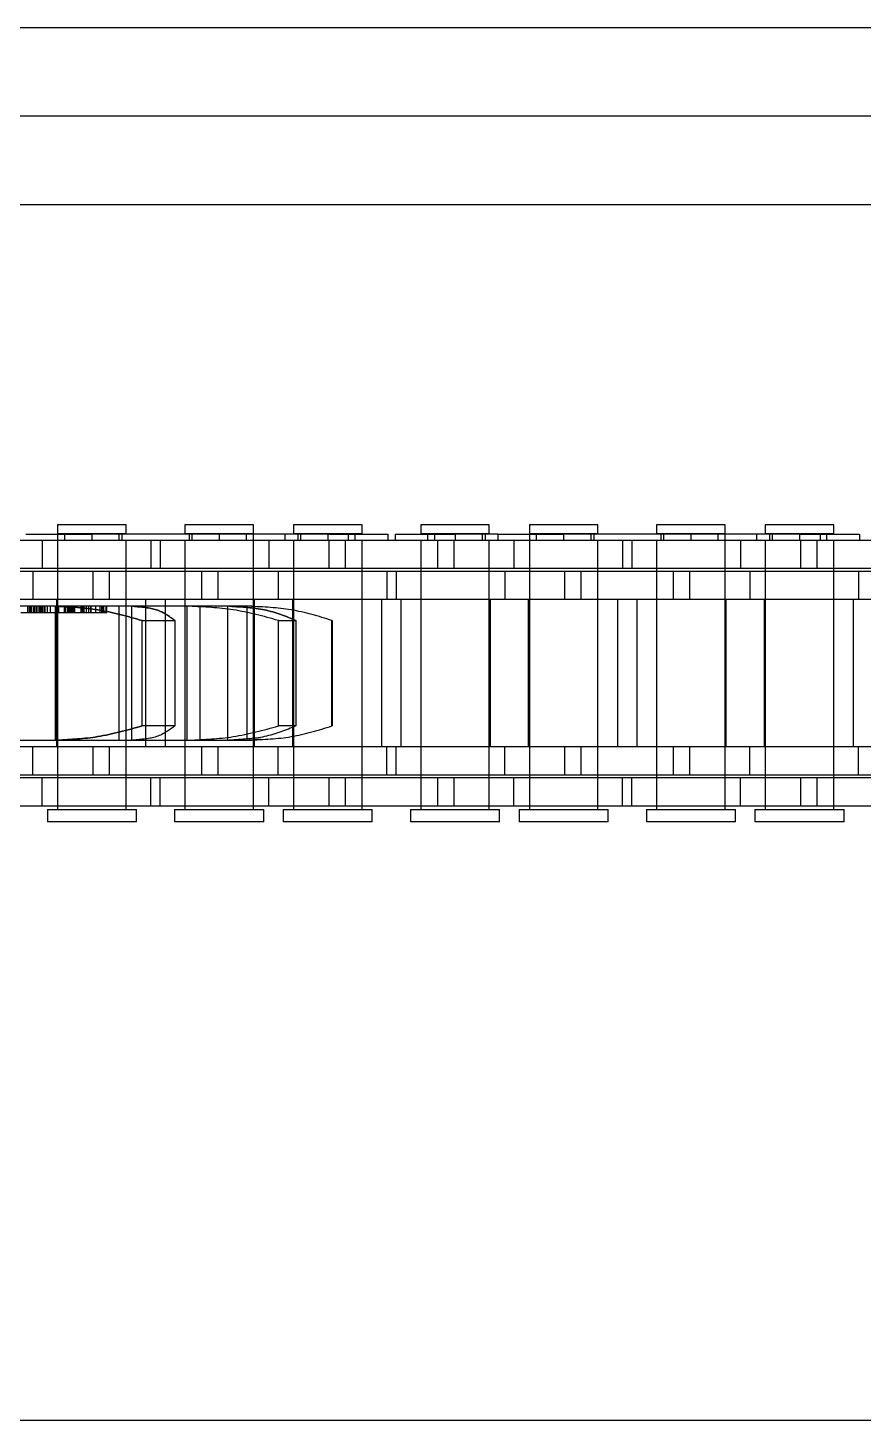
# Model space of a CAD drawing. Header units: metres. Extents: x 0 to 21025, y 0 to 14850.
# Drawn here: x 4009.9 to 4054.9, y 9261.1 to 9336.1 of the extents above; entities that cross this region are included whole.
import ezdxf

# ---------------------------------------------------------------- set-up
doc = ezdxf.new("R2010")
doc.units = ezdxf.units.M
doc.header["$LTSCALE"] = 25
doc.linetypes.add('HIDDEN2', pattern=[4.7625, 3.175, -1.5875])
doc.layers.add('SL4', color=4, linetype='Continuous')
doc.layers.add('ST1', color=7, linetype='HIDDEN2')

msp = doc.modelspace()

# ---------------------------------------------------------------- linework, layer by layer
at = {"layer": 'SL4'}
for p, q in [((4205.539, 9336.149), (2880.564, 9336.149)), ((2880.564, 9326.624), (4205.539, 9326.624)), ((2880.564, 9261.149), (4205.539, 9261.149))]:
    msp.add_line(p, q, dxfattribs=at)
at = {"layer": 'ST1'}
for p, q in [((4205.539, 9331.386), (2880.564, 9331.386)), ((2880.564, 9326.624), (4205.539, 9326.624)), ((4015.223, 9309.384), (4011.533, 9309.384)), ((4011.533, 9309.384), (4011.533, 9308.91)), ((4015.223, 9308.91), (4015.223, 9309.384)), ((4022.075, 9309.384), (4018.385, 9309.384)), ((4018.385, 9309.384), (4018.385, 9308.91)), ((4022.075, 9308.91), (4022.075, 9309.384)), ((4027.923, 9309.384), (4024.233, 9309.384)), ((4024.233, 9309.384), (4024.233, 9308.91)), ((4027.923, 9308.91), (4027.923, 9309.384)), ((4034.775, 9309.384), (4031.085, 9309.384)), ((4031.085, 9309.384), (4031.085, 9308.91)), ((4034.775, 9308.91), (4034.775, 9309.384)), ((4040.623, 9309.384), (4036.933, 9309.384)), ((4036.933, 9309.384), (4036.933, 9308.91)), ((4040.623, 9308.91), (4040.623, 9309.384)), ((4047.475, 9309.384), (4043.785, 9309.384)), ((4043.785, 9309.384), (4043.785, 9308.91)), ((4047.475, 9308.91), (4047.475, 9309.384)), ((4053.323, 9309.384), (4049.633, 9309.384)), ((4049.633, 9309.384), (4049.633, 9308.91)), ((4053.323, 9308.91), (4053.323, 9309.384)), ((4016.553, 9308.541), (4007.458, 9308.541)), ((4009.826, 9308.873), (4013.378, 9308.873)), ((4010.705, 9308.541), (4010.705, 9307.021)), ((4011.533, 9308.91), (4015.223, 9308.91)), ((4011.533, 9308.873), (4011.533, 9307.021)), ((4011.533, 9308.541), (4011.533, 9294.042)), ((4011.902, 9308.91), (4011.902, 9308.541)), ((4013.378, 9308.873), (4013.378, 9308.541)), ((4026.078, 9308.873), (4013.378, 9308.873)), ((4014.854, 9308.541), (4014.854, 9308.91)), ((4014.997, 9308.873), (4014.997, 9308.541)), ((4015.223, 9307.021), (4015.223, 9308.541)), ((4015.223, 9294.042), (4015.223, 9308.541)), ((4016.553, 9308.541), (4016.553, 9307.021)), ((4022.903, 9308.541), (4016.553, 9308.541)), ((4017.055, 9308.541), (4017.055, 9307.021)), ((4018.385, 9308.91), (4022.075, 9308.91)), ((4018.385, 9308.541), (4018.385, 9307.021)), ((4018.385, 9308.541), (4018.385, 9294.042)), ((4018.611, 9308.873), (4018.611, 9308.541)), ((4018.754, 9308.91), (4018.754, 9308.541)), ((4020.23, 9308.873), (4020.23, 9308.541)), ((4021.706, 9308.541), (4021.706, 9308.91)), ((4022.075, 9307.021), (4022.075, 9308.873)), ((4022.075, 9294.042), (4022.075, 9308.541)), ((4022.903, 9308.541), (4022.903, 9307.021)), ((4031.998, 9308.541), (4022.903, 9308.541)), ((4023.782, 9308.541), (4023.782, 9308.873)), ((4024.233, 9308.91), (4027.923, 9308.91)), ((4024.233, 9308.541), (4024.233, 9307.021)), ((4024.233, 9308.541), (4024.233, 9294.042)), ((4024.459, 9308.873), (4024.459, 9308.541)), ((4024.602, 9308.91), (4024.602, 9308.541)), ((4026.078, 9308.873), (4026.078, 9308.541)), ((4026.078, 9308.873), (4029.309, 9308.873)), ((4026.15, 9307.021), (4026.15, 9308.541)), ((4027.01, 9308.541), (4027.01, 9307.021)), ((4027.185, 9308.873), (4027.185, 9308.541)), ((4027.554, 9308.541), (4027.554, 9308.91)), ((4027.923, 9307.021), (4027.923, 9308.541)), ((4027.923, 9294.042), (4027.923, 9308.541)), ((4029.309, 9308.873), (4029.309, 9308.541)), ((4029.699, 9308.873), (4029.699, 9308.541)), ((4029.699, 9308.873), (4032.93, 9308.873)), ((4031.085, 9308.91), (4034.775, 9308.91)), ((4031.085, 9308.541), (4031.085, 9307.021)), ((4031.085, 9308.541), (4031.085, 9294.042)), ((4031.454, 9308.91), (4031.454, 9308.541)), ((4031.823, 9308.873), (4031.823, 9308.541)), ((4032.858, 9308.541), (4031.998, 9308.541)), ((4031.998, 9307.021), (4031.998, 9308.541)), ((4041.953, 9308.541), (4032.858, 9308.541)), ((4032.858, 9308.541), (4032.858, 9307.021)), ((4032.93, 9308.873), (4032.93, 9308.541)), ((4035.226, 9308.873), (4032.93, 9308.873)), ((4034.406, 9308.541), (4034.406, 9308.91)), ((4034.549, 9308.873), (4034.549, 9308.541)), ((4034.775, 9307.021), (4034.775, 9308.541)), ((4034.775, 9294.042), (4034.775, 9308.541)), ((4035.226, 9308.873), (4038.778, 9308.873)), ((4035.226, 9308.873), (4035.226, 9308.541)), ((4036.105, 9308.541), (4036.105, 9307.021)), ((4036.933, 9308.91), (4040.623, 9308.91)), ((4036.933, 9308.873), (4036.933, 9307.021)), ((4036.933, 9308.541), (4036.933, 9294.042)), ((4037.302, 9308.91), (4037.302, 9308.541)), ((4038.778, 9308.873), (4038.778, 9308.541)), ((4051.478, 9308.873), (4038.778, 9308.873)), ((4040.254, 9308.541), (4040.254, 9308.91)), ((4040.397, 9308.873), (4040.397, 9308.541)), ((4040.623, 9307.021), (4040.623, 9308.541)), ((4040.623, 9294.042), (4040.623, 9308.541)), ((4041.953, 9308.541), (4041.953, 9307.021)), ((4048.303, 9308.541), (4041.953, 9308.541)), ((4042.455, 9308.541), (4042.455, 9307.021)), ((4043.785, 9308.91), (4047.475, 9308.91)), ((4043.785, 9308.541), (4043.785, 9307.021)), ((4043.785, 9308.541), (4043.785, 9294.042)), ((4044.011, 9308.873), (4044.011, 9308.541)), ((4044.154, 9308.91), (4044.154, 9308.541)), ((4045.63, 9308.873), (4045.63, 9308.541)), ((4047.106, 9308.541), (4047.106, 9308.91)), ((4047.475, 9307.021), (4047.475, 9308.873)), ((4047.475, 9294.042), (4047.475, 9308.541)), ((4048.303, 9308.541), (4048.303, 9307.021)), ((4057.398, 9308.541), (4048.303, 9308.541)), ((4049.182, 9308.541), (4049.182, 9308.873)), ((4049.633, 9308.91), (4053.323, 9308.91)), ((4049.633, 9308.541), (4049.633, 9307.021)), ((4049.633, 9308.541), (4049.633, 9294.042)), ((4049.859, 9308.873), (4049.859, 9308.541)), ((4050.002, 9308.91), (4050.002, 9308.541)), ((4051.478, 9308.873), (4051.478, 9308.541)), ((4051.478, 9308.873), (4054.709, 9308.873)), ((4051.55, 9307.021), (4051.55, 9308.541)), ((4052.41, 9308.541), (4052.41, 9307.021)), ((4052.585, 9308.873), (4052.585, 9308.541)), ((4052.954, 9308.541), (4052.954, 9308.91)), ((4053.323, 9307.021), (4053.323, 9308.541)), ((4053.323, 9294.042), (4053.323, 9308.541)), ((4054.709, 9308.873), (4054.709, 9308.541)), ((4010.203, 9306.869), (4003.853, 9306.869)), ((4016.553, 9307.021), (4007.458, 9307.021)), ((4010.203, 9306.869), (4010.203, 9305.349)), ((4019.298, 9306.869), (4010.203, 9306.869)), ((4011.533, 9306.869), (4011.533, 9305.349)), ((4013.45, 9305.349), (4013.45, 9306.869)), ((4014.31, 9306.869), (4014.31, 9305.349)), ((4015.223, 9305.349), (4015.223, 9306.869)), ((4022.903, 9307.021), (4016.553, 9307.021)), ((4018.385, 9306.869), (4018.385, 9305.349)), ((4020.158, 9306.869), (4019.298, 9306.869)), ((4019.298, 9305.349), (4019.298, 9306.869)), ((4029.253, 9306.869), (4020.158, 9306.869)), ((4020.158, 9306.869), (4020.158, 9305.349)), ((4022.075, 9305.349), (4022.075, 9306.869)), ((4031.998, 9307.021), (4022.903, 9307.021)), ((4023.405, 9306.869), (4023.405, 9305.349)), ((4024.233, 9306.869), (4024.233, 9305.349)), ((4027.923, 9305.349), (4027.923, 9306.869)), ((4029.253, 9306.869), (4029.253, 9305.349)), ((4035.603, 9306.869), (4029.253, 9306.869)), ((4029.755, 9306.869), (4029.755, 9305.349)), ((4031.085, 9306.869), (4031.085, 9305.349)), ((4032.858, 9307.021), (4031.998, 9307.021)), ((4041.953, 9307.021), (4032.858, 9307.021)), ((4034.775, 9305.349), (4034.775, 9306.869)), ((4035.603, 9306.869), (4035.603, 9305.349)), ((4044.698, 9306.869), (4035.603, 9306.869)), ((4036.933, 9306.869), (4036.933, 9305.349)), ((4038.85, 9305.349), (4038.85, 9306.869)), ((4039.71, 9306.869), (4039.71, 9305.349)), ((4040.623, 9305.349), (4040.623, 9306.869)), ((4048.303, 9307.021), (4041.953, 9307.021)), ((4043.785, 9306.869), (4043.785, 9305.349)), ((4045.558, 9306.869), (4044.698, 9306.869)), ((4044.698, 9305.349), (4044.698, 9306.869)), ((4054.653, 9306.869), (4045.558, 9306.869)), ((4045.558, 9306.869), (4045.558, 9305.349)), ((4047.475, 9305.349), (4047.475, 9306.869)), ((4057.398, 9307.021), (4048.303, 9307.021)), ((4048.805, 9306.869), (4048.805, 9305.349)), ((4049.633, 9306.869), (4049.633, 9305.349)), ((4053.323, 9305.349), (4053.323, 9306.869)), ((4054.653, 9306.869), (4054.653, 9305.349)), ((4061.003, 9306.869), (4054.653, 9306.869)), ((4010.203, 9305.349), (4003.853, 9305.349)), ((4019.298, 9305.349), (4010.203, 9305.349)), ((4011.49, 9297.419), (4011.49, 9305.349)), ((4011.533, 9305.349), (4011.533, 9297.419)), ((4015.223, 9297.419), (4015.223, 9305.349)), ((4016.27, 9305.349), (4016.27, 9297.419)), ((4017.338, 9297.419), (4017.338, 9305.349)), ((4018.385, 9305.349), (4018.385, 9297.419)), ((4020.158, 9305.349), (4019.298, 9305.349)), ((4029.253, 9305.349), (4020.158, 9305.349)), ((4022.075, 9297.419), (4022.075, 9305.349)), ((4022.118, 9305.349), (4022.118, 9297.419)), ((4024.19, 9297.419), (4024.19, 9305.349)), ((4024.233, 9305.349), (4024.233, 9297.419)), ((4027.923, 9297.419), (4027.923, 9305.349)), ((4028.97, 9305.349), (4028.97, 9297.419)), ((4035.603, 9305.349), (4029.253, 9305.349)), ((4030.038, 9297.419), (4030.038, 9305.349)), ((4031.085, 9305.349), (4031.085, 9297.419)), ((4034.775, 9297.419), (4034.775, 9305.349)), ((4034.818, 9305.349), (4034.818, 9297.419)), ((4044.698, 9305.349), (4035.603, 9305.349)), ((4036.89, 9297.419), (4036.89, 9305.349)), ((4036.933, 9305.349), (4036.933, 9297.419)), ((4040.623, 9297.419), (4040.623, 9305.349)), ((4041.67, 9305.349), (4041.67, 9297.419)), ((4042.738, 9297.419), (4042.738, 9305.349)), ((4043.785, 9305.349), (4043.785, 9297.419)), ((4045.558, 9305.349), (4044.698, 9305.349)), ((4054.653, 9305.349), (4045.558, 9305.349)), ((4047.475, 9297.419), (4047.475, 9305.349)), ((4047.518, 9305.349), (4047.518, 9297.419)), ((4049.59, 9297.419), (4049.59, 9305.349)), ((4049.633, 9305.349), (4049.633, 9297.419)), ((4053.323, 9297.419), (4053.323, 9305.349)), ((4054.37, 9305.349), (4054.37, 9297.419)), ((4061.003, 9305.349), (4054.653, 9305.349)), ((4011.401, 9304.989), (4006.856, 9304.989)), ((4009.549, 9304.654), (4011.979, 9304.654)), ((4009.932, 9304.654), (4009.932, 9304.989)), ((4009.945, 9304.654), (4009.945, 9304.989)), ((4010.038, 9304.654), (4010.038, 9304.989)), ((4010.058, 9304.654), (4010.058, 9304.989)), ((4010.065, 9304.654), (4010.065, 9304.989)), ((4010.134, 9304.654), (4010.134, 9304.989)), ((4010.227, 9304.654), (4010.227, 9304.989)), ((4010.311, 9304.654), (4010.311, 9304.989)), ((4010.391, 9304.654), (4010.391, 9304.989)), ((4010.439, 9304.654), (4010.439, 9304.989)), ((4010.543, 9304.654), (4010.543, 9304.989)), ((4010.575, 9304.654), (4010.575, 9304.989)), ((4010.578, 9304.654), (4010.578, 9304.989)), ((4010.611, 9304.654), (4010.611, 9304.989)), ((4010.65, 9304.654), (4010.65, 9304.989)), ((4010.684, 9304.654), (4010.684, 9304.989)), ((4010.687, 9304.654), (4010.687, 9304.989)), ((4010.713, 9304.654), (4010.713, 9304.989)), ((4010.717, 9304.654), (4010.717, 9304.989)), ((4010.805, 9304.654), (4010.805, 9304.989)), ((4010.818, 9304.654), (4010.818, 9304.989)), ((4010.835, 9304.654), (4010.835, 9304.989)), ((4010.854, 9304.654), (4010.854, 9304.989)), ((4010.862, 9304.654), (4010.862, 9304.989)), ((4010.995, 9304.654), (4010.995, 9304.989)), ((4011.155, 9304.654), (4011.155, 9304.989)), ((4011.401, 9304.989), (4011.401, 9297.779)), ((4011.516, 9304.989), (4011.401, 9304.989)), ((4011.489, 9304.654), (4011.489, 9304.989)), ((4015.585, 9304.989), (4011.516, 9304.989)), ((4011.538, 9304.654), (4011.538, 9304.989)), ((4011.599, 9304.654), (4011.599, 9304.989)), ((4011.898, 9304.654), (4011.898, 9304.989)), ((4011.939, 9304.654), (4011.939, 9304.989)), ((4011.96, 9304.654), (4011.96, 9304.989)), ((4011.979, 9304.654), (4011.979, 9304.989)), ((4011.979, 9304.654), (4012.369, 9304.654)), ((4012.088, 9304.654), (4012.088, 9304.989)), ((4012.134, 9304.654), (4012.134, 9304.989)), ((4012.215, 9304.654), (4012.215, 9304.989)), ((4012.269, 9304.654), (4012.269, 9304.989)), ((4012.323, 9304.654), (4012.323, 9304.989)), ((4012.341, 9304.654), (4012.341, 9304.989)), ((4012.362, 9304.654), (4012.362, 9304.989)), ((4012.369, 9304.654), (4012.369, 9304.989)), ((4012.369, 9304.654), (4013.216, 9304.654)), ((4012.441, 9304.654), (4012.441, 9304.989)), ((4012.465, 9304.654), (4012.465, 9304.989)), ((4012.8, 9304.654), (4012.8, 9304.989)), ((4012.826, 9304.654), (4012.826, 9304.989)), ((4012.873, 9304.654), (4012.873, 9304.989)), ((4012.91, 9304.654), (4012.91, 9304.989)), ((4012.958, 9304.654), (4012.958, 9304.989)), ((4013.08, 9304.654), (4013.08, 9304.989)), ((4013.216, 9304.654), (4013.216, 9304.989)), ((4013.216, 9304.654), (4013.499, 9304.654)), ((4013.312, 9304.654), (4013.312, 9304.989)), ((4013.333, 9304.654), (4013.333, 9304.989)), ((4013.499, 9304.654), (4013.583, 9304.654)), ((4013.583, 9304.654), (4013.583, 9304.989)), ((4013.583, 9304.654), (4013.907, 9304.654)), ((4013.817, 9304.654), (4013.817, 9304.989)), ((4013.907, 9304.654), (4013.907, 9304.989)), ((4013.907, 9304.654), (4013.943, 9304.654)), ((4013.943, 9304.654), (4013.943, 9304.989)), ((4013.943, 9304.654), (4014.151, 9304.654)), ((4013.986, 9304.654), (4013.986, 9304.989)), ((4014.023, 9304.654), (4014.023, 9304.989)), ((4014.141, 9304.654), (4014.141, 9304.989)), ((4014.151, 9304.654), (4014.151, 9304.989)), ((4014.151, 9304.654), (4014.186, 9304.654)), ((4014.171, 9304.654), (4014.171, 9304.989)), ((4014.186, 9304.654), (4014.186, 9304.989)), ((4014.837, 9304.989), (4014.837, 9297.779)), ((4015.507, 9304.989), (4015.507, 9297.779)), ((4018.498, 9304.989), (4015.585, 9304.989)), ((4018.498, 9304.989), (4018.498, 9297.779)), ((4018.627, 9304.989), (4018.498, 9304.989)), ((4020.792, 9304.989), (4018.627, 9304.989)), ((4019.184, 9304.989), (4019.184, 9297.779)), ((4020.683, 9304.989), (4020.683, 9297.779)), ((4021.722, 9304.989), (4020.792, 9304.989)), ((4021.722, 9304.989), (4021.722, 9297.779)), ((4021.848, 9304.989), (4021.722, 9304.989)), ((4021.989, 9304.989), (4021.848, 9304.989)), ((4016.078, 9304.227), (4017.841, 9304.227)), ((4016.078, 9298.541), (4016.078, 9304.227)), ((4017.841, 9304.227), (4017.841, 9298.541)), ((4023.422, 9304.227), (4024.36, 9304.227)), ((4023.422, 9298.541), (4023.422, 9304.227)), ((4024.36, 9304.227), (4024.36, 9298.541)), ((4026.298, 9298.541), (4026.298, 9304.227)), ((4026.298, 9304.227), (4026.322, 9304.227)), ((4026.322, 9304.227), (4026.322, 9298.541)), ((4017.841, 9298.541), (4016.078, 9298.541)), ((4024.36, 9298.541), (4023.422, 9298.541)), ((4026.322, 9298.541), (4026.298, 9298.541)), ((4006.856, 9297.779), (4011.401, 9297.779)), ((4011.401, 9297.779), (4011.516, 9297.779)), ((4011.516, 9297.779), (4015.585, 9297.779)), ((4015.585, 9297.779), (4018.498, 9297.779)), ((4018.498, 9297.779), (4018.627, 9297.779)), ((4018.627, 9297.779), (4020.792, 9297.779)), ((4020.792, 9297.779), (4021.722, 9297.779)), ((4021.722, 9297.779), (4021.848, 9297.779)), ((4022.463, 9297.831), (4021.848, 9297.779)), ((4021.848, 9297.779), (4021.989, 9297.779)), ((4022.469, 9297.788), (4021.989, 9297.779)), ((4010.203, 9297.419), (4003.853, 9297.419)), ((4010.203, 9295.899), (4010.203, 9297.419)), ((4019.298, 9297.419), (4010.203, 9297.419)), ((4011.533, 9297.419), (4011.533, 9295.899)), ((4013.45, 9295.899), (4013.45, 9297.419)), ((4014.31, 9297.419), (4014.31, 9295.899)), ((4015.223, 9295.899), (4015.223, 9297.419)), ((4018.385, 9297.419), (4018.385, 9295.899)), ((4020.158, 9297.419), (4019.298, 9297.419)), ((4019.298, 9295.899), (4019.298, 9297.419)), ((4029.253, 9297.419), (4020.158, 9297.419)), ((4020.158, 9297.419), (4020.158, 9295.899)), ((4022.075, 9295.899), (4022.075, 9297.419)), ((4023.405, 9295.899), (4023.405, 9297.419)), ((4024.233, 9297.419), (4024.233, 9295.899)), ((4027.923, 9295.899), (4027.923, 9297.419)), ((4029.253, 9295.899), (4029.253, 9297.419)), ((4035.603, 9297.419), (4029.253, 9297.419)), ((4029.755, 9295.899), (4029.755, 9297.419)), ((4031.085, 9297.419), (4031.085, 9295.899)), ((4034.775, 9295.899), (4034.775, 9297.419)), ((4035.603, 9295.899), (4035.603, 9297.419)), ((4044.698, 9297.419), (4035.603, 9297.419)), ((4036.933, 9297.419), (4036.933, 9295.899)), ((4038.85, 9295.899), (4038.85, 9297.419)), ((4039.71, 9297.419), (4039.71, 9295.899)), ((4040.623, 9295.899), (4040.623, 9297.419)), ((4043.785, 9297.419), (4043.785, 9295.899)), ((4045.558, 9297.419), (4044.698, 9297.419)), ((4044.698, 9295.899), (4044.698, 9297.419)), ((4054.653, 9297.419), (4045.558, 9297.419)), ((4045.558, 9297.419), (4045.558, 9295.899)), ((4047.475, 9295.899), (4047.475, 9297.419)), ((4048.805, 9295.899), (4048.805, 9297.419)), ((4049.633, 9297.419), (4049.633, 9295.899)), ((4053.323, 9295.899), (4053.323, 9297.419)), ((4054.653, 9295.899), (4054.653, 9297.419)), ((4061.003, 9297.419), (4054.653, 9297.419)), ((4010.203, 9295.899), (4003.853, 9295.899)), ((4016.553, 9295.747), (4007.458, 9295.747)), ((4019.298, 9295.899), (4010.203, 9295.899)), ((4010.705, 9294.227), (4010.705, 9295.747)), ((4011.533, 9295.747), (4011.533, 9294.227)), ((4015.223, 9294.227), (4015.223, 9295.747)), ((4016.553, 9294.227), (4016.553, 9295.747)), ((4022.903, 9295.747), (4016.553, 9295.747)), ((4017.055, 9294.227), (4017.055, 9295.747)), ((4018.385, 9295.747), (4018.385, 9294.227)), ((4020.158, 9295.899), (4019.298, 9295.899)), ((4029.253, 9295.899), (4020.158, 9295.899)), ((4022.075, 9294.227), (4022.075, 9295.747)), ((4022.903, 9294.227), (4022.903, 9295.747)), ((4031.998, 9295.747), (4022.903, 9295.747)), ((4024.233, 9295.747), (4024.233, 9294.227)), ((4026.15, 9294.227), (4026.15, 9295.747)), ((4027.01, 9295.747), (4027.01, 9294.227)), ((4027.923, 9294.227), (4027.923, 9295.747)), ((4035.603, 9295.899), (4029.253, 9295.899)), ((4031.085, 9295.747), (4031.085, 9294.227)), ((4032.858, 9295.747), (4031.998, 9295.747)), ((4031.998, 9294.227), (4031.998, 9295.747)), ((4041.953, 9295.747), (4032.858, 9295.747)), ((4032.858, 9295.747), (4032.858, 9294.227)), ((4034.775, 9294.227), (4034.775, 9295.747)), ((4044.698, 9295.899), (4035.603, 9295.899)), ((4036.105, 9294.227), (4036.105, 9295.747)), ((4036.933, 9295.747), (4036.933, 9294.227)), ((4040.623, 9294.227), (4040.623, 9295.747)), ((4041.953, 9294.227), (4041.953, 9295.747)), ((4048.303, 9295.747), (4041.953, 9295.747)), ((4042.455, 9294.227), (4042.455, 9295.747)), ((4043.785, 9295.747), (4043.785, 9294.227)), ((4045.558, 9295.899), (4044.698, 9295.899)), ((4054.653, 9295.899), (4045.558, 9295.899)), ((4047.475, 9294.227), (4047.475, 9295.747)), ((4048.303, 9294.227), (4048.303, 9295.747)), ((4057.398, 9295.747), (4048.303, 9295.747)), ((4049.633, 9295.747), (4049.633, 9294.227)), ((4051.55, 9294.227), (4051.55, 9295.747)), ((4052.41, 9295.747), (4052.41, 9294.227)), ((4053.323, 9294.227), (4053.323, 9295.747)), ((4061.003, 9295.899), (4054.653, 9295.899)), ((4016.553, 9294.227), (4007.458, 9294.227)), ((4010.979, 9294.042), (4015.776, 9294.042)), ((4010.979, 9294.042), (4010.979, 9293.384)), ((4015.776, 9293.384), (4015.776, 9294.042)), ((4022.903, 9294.227), (4016.553, 9294.227)), ((4017.831, 9294.042), (4022.628, 9294.042)), ((4017.831, 9294.042), (4017.831, 9293.384)), ((4022.628, 9293.384), (4022.628, 9294.042)), ((4031.998, 9294.227), (4022.903, 9294.227)), ((4023.679, 9294.042), (4028.476, 9294.042)), ((4023.679, 9294.042), (4023.679, 9293.384)), ((4028.476, 9293.384), (4028.476, 9294.042)), ((4030.531, 9294.042), (4035.328, 9294.042)), ((4030.531, 9294.042), (4030.531, 9293.384)), ((4032.858, 9294.227), (4031.998, 9294.227)), ((4041.953, 9294.227), (4032.858, 9294.227)), ((4035.328, 9293.384), (4035.328, 9294.042)), ((4036.379, 9294.042), (4041.176, 9294.042)), ((4036.379, 9294.042), (4036.379, 9293.384)), ((4041.176, 9293.384), (4041.176, 9294.042)), ((4048.303, 9294.227), (4041.953, 9294.227)), ((4043.231, 9294.042), (4048.028, 9294.042)), ((4043.231, 9294.042), (4043.231, 9293.384)), ((4048.028, 9293.384), (4048.028, 9294.042)), ((4057.398, 9294.227), (4048.303, 9294.227)), ((4049.079, 9294.042), (4053.876, 9294.042)), ((4049.079, 9294.042), (4049.079, 9293.384)), ((4053.876, 9293.384), (4053.876, 9294.042)), ((4015.776, 9293.384), (4010.979, 9293.384)), ((4022.628, 9293.384), (4017.831, 9293.384)), ((4028.476, 9293.384), (4023.679, 9293.384)), ((4035.328, 9293.384), (4030.531, 9293.384)), ((4041.176, 9293.384), (4036.379, 9293.384)), ((4048.028, 9293.384), (4043.231, 9293.384)), ((4053.876, 9293.384), (4049.079, 9293.384))]:
    msp.add_line(p, q, dxfattribs=at)
for points, knots in [([(4016.078, 9304.227), (4015.278, 9304.449), (4013.726, 9304.88), (4012.238, 9304.953), (4011.516, 9304.989)], [0, 0, 0, 0, 0.515264, 1, 1, 1, 1]), ([(4011.516, 9304.989), (4012.238, 9304.953), (4013.726, 9304.88), (4015.278, 9304.449), (4016.078, 9304.227)], [0, 0, 0, 0, 0.484736, 1, 1, 1, 1]), ([(4015.585, 9304.989), (4016.037, 9304.953), (4016.97, 9304.88), (4017.545, 9304.449), (4017.841, 9304.227)], [0, 0, 0, 0, 0.484737, 1, 1, 1, 1]), ([(4017.841, 9304.227), (4017.545, 9304.449), (4016.97, 9304.88), (4016.037, 9304.953), (4015.585, 9304.989)], [0, 0, 0, 0, 0.515263, 1, 1, 1, 1]), ([(4023.422, 9304.227), (4022.616, 9304.449), (4021.051, 9304.88), (4019.418, 9304.953), (4018.627, 9304.989)], [0, 0, 0, 0, 0.515256, 1, 1, 1, 1]), ([(4020.792, 9304.989), (4021.44, 9304.953), (4022.777, 9304.88), (4023.822, 9304.449), (4024.36, 9304.227)], [0, 0, 0, 0, 0.484736, 1, 1, 1, 1]), ([(4024.36, 9304.227), (4023.822, 9304.449), (4022.777, 9304.88), (4021.44, 9304.953), (4020.792, 9304.989)], [0, 0, 0, 0, 0.515264, 1, 1, 1, 1]), ([(4026.298, 9304.227), (4025.583, 9304.449), (4024.194, 9304.88), (4022.614, 9304.953), (4021.848, 9304.989)], [0, 0, 0, 0, 0.515254, 1, 1, 1, 1]), ([(4011.516, 9297.779), (4012.238, 9297.814), (4013.726, 9297.887), (4015.278, 9298.318), (4016.078, 9298.541)], [0, 0, 0, 0, 0.484736, 1, 1, 1, 1]), ([(4016.078, 9298.541), (4015.278, 9298.318), (4013.726, 9297.887), (4012.238, 9297.814), (4011.516, 9297.779)], [0, 0, 0, 0, 0.515264, 1, 1, 1, 1]), ([(4017.841, 9298.541), (4017.545, 9298.318), (4016.97, 9297.887), (4016.037, 9297.814), (4015.585, 9297.779)], [0, 0, 0, 0, 0.515263, 1, 1, 1, 1]), ([(4018.627, 9297.779), (4019.418, 9297.814), (4021.051, 9297.887), (4022.615, 9298.318), (4023.422, 9298.541)], [0, 0, 0, 0, 0.484722, 1, 1, 1, 1]), ([(4024.36, 9298.541), (4023.822, 9298.318), (4022.777, 9297.887), (4021.44, 9297.814), (4020.792, 9297.779)], [0, 0, 0, 0, 0.515264, 1, 1, 1, 1]), ([(4021.848, 9297.779), (4022.614, 9297.814), (4024.194, 9297.887), (4025.583, 9298.318), (4026.298, 9298.541)], [0, 0, 0, 0, 0.484725, 1, 1, 1, 1])]:
    msp.add_open_spline(points, degree=3, knots=knots, dxfattribs=at)

doc.saveas('drawing.dxf')
